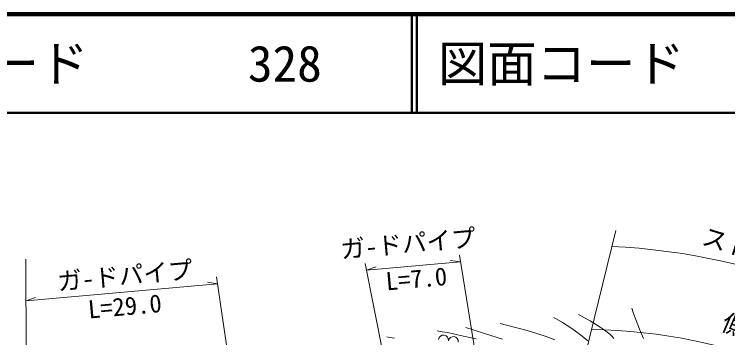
# Model space of a CAD drawing. Units: millimetres, scale not verified. Extents: x 40000 to 680000, y 20000 to 380000.
# Drawn here: x 77480 to 149734, y 347199 to 380000 of the extents above; entities that cross this region are included whole.
import ezdxf
from ezdxf.enums import TextEntityAlignment as Align

# ---------------------------------------------------------------- set-up
doc = ezdxf.new("R2010")
doc.units = ezdxf.units.MM
doc.header["$LTSCALE"] = 1000
for name, color, linetype, lineweight in [('M-BGD', 7, 'Continuous', 13), ('M-BMK-SRVR', 3, 'Continuous', 13), ('M-STR-HTXT', 7, 'Continuous', 13), ('M-TTL', 2, 'Continuous', 140), ('M-TTL-LINE', 7, 'Continuous', 50)]:
    doc.layers.add(name, color=color, linetype=linetype, lineweight=lineweight)
doc.layers.add('M-TTL-TXT', color=7, linetype='Continuous')
doc.styles.add('ＭＳ ゴシック', font='')
doc.styles.get('ＭＳ ゴシック').set_extended_font_data('MS Gothic')

msp = doc.modelspace()

# ---------------------------------------------------------------- linework, layer by layer
at = {"layer": 'M-BGD'}
for p, q in [((140015, 350191), (140160, 349773)), ((140160, 349773), (140454, 348958)), ((133012, 348742), (132109, 349267)), ((134610, 349559), (135157, 349266)), ((135157, 349266), (135789, 348911)), ((126695, 348634), (127331, 348473)), ((127331, 348473), (128373, 348202)), ((133951, 348132), (133012, 348742)), ((135789, 348911), (136348, 348580)), ((136348, 348580), (136821, 348283)), ((136821, 348283), (137213, 348015)), ((140454, 348958), (140801, 348060)), ((120311, 347888), (120827, 347804)), ((120827, 347804), (121304, 347717)), ((121304, 347717), (121820, 347616)), ((121820, 347616), (122374, 347500)), ((123212, 348227), (123967, 347999)), ((123967, 347999), (125212, 347605)), ((125212, 347605), (126929, 347045)), ((128373, 348202), (129408, 347919)), ((129408, 347919), (130410, 347625)), ((130410, 347625), (131355, 347318)), ((134817, 347509), (133951, 348132)), ((137213, 348015), (137537, 347772)), ((137537, 347772), (137804, 347546)), ((137804, 347546), (138024, 347333)), ((140801, 348060), (141200, 347116)), ((115502, 347233), (115226, 347294)), ((115998, 347140), (115502, 347233)), ((122374, 347500), (122966, 347371)), ((122966, 347371), (124263, 347072)), ((131355, 347318), (132216, 347000)), ((135582, 346894), (134817, 347509)), ((138024, 347333), (138209, 347125))]:
    msp.add_line(p, q, dxfattribs=at)
for centre in [(120953, 346965), (121942, 346821)]:
    msp.add_arc(centre, 500, 351.75062, 171.75062, dxfattribs=at)
at = {"layer": 'M-BMK-SRVR'}
msp.add_line((78651, 355178), (78882, 300984), dxfattribs=at)
at = {"layer": 'M-STR-HTXT'}
for p, q in [((131468, 329826), (138389, 358085)), ((126746, 329975), (122553, 355584)), ((122667, 354888), (113155, 354035)), ((122667, 354888), (121649, 355048)), ((118211, 328751), (113016, 354728)), ((113155, 354035), (114129, 354373)), ((97968, 353378), (101906, 326384)), ((98069, 352682), (78669, 350941)), ((98069, 352682), (97051, 352841)), ((78669, 350941), (79643, 351280))]:
    msp.add_line(p, q, dxfattribs=at)
for radius, start, end in [(64801, 48.10488, 87.3436), (56328, 46.47479, 89.04014)]:
    msp.add_arc((134987, 291727), radius, start, end, dxfattribs=at)
at = {"layer": 'M-TTL'}
msp.add_line((680000, 380000), (40000, 380000), dxfattribs=at)
at = {"layer": 'M-TTL-LINE'}
for p, q in [((117750, 380000), (117750, 370000)), ((118250, 380000), (118250, 370000)), ((40000, 370000), (680000, 370000))]:
    msp.add_line(p, q, dxfattribs=at)

# ---------------------------------------------------------------- texts
at = {"layer": 'M-STR-HTXT', "style": 'ＭＳ ゴシック'}
for s, rotation, p in [('ガ-ドパイプ', 5.126, (110649, 354686)), ('ストンガード', 342.756, (146819, 356174)), ('ガ-ドパイプ', 5.126, (81970, 351437)), ('L=7.0', 5.126, (115229, 351446)), ('L=29.0', 5.126, (85079, 348596)), ('側溝\u3000L=33.0', 336.918, (148730, 347564))]:
    msp.add_text(s, height=1833, rotation=rotation, dxfattribs=at).set_placement(p, align=Align.BOTTOM_LEFT)
at = {"layer": 'M-TTL-TXT', "style": 'ＭＳ ゴシック'}
for s, p in [('路線コード', (60000, 375000)), ('328', (101142, 375000)), ('図面コード', (120380, 375000))]:
    msp.add_text(s, height=3666, dxfattribs=at).set_placement(p, align=Align.MIDDLE_LEFT)

doc.saveas('drawing.dxf')
